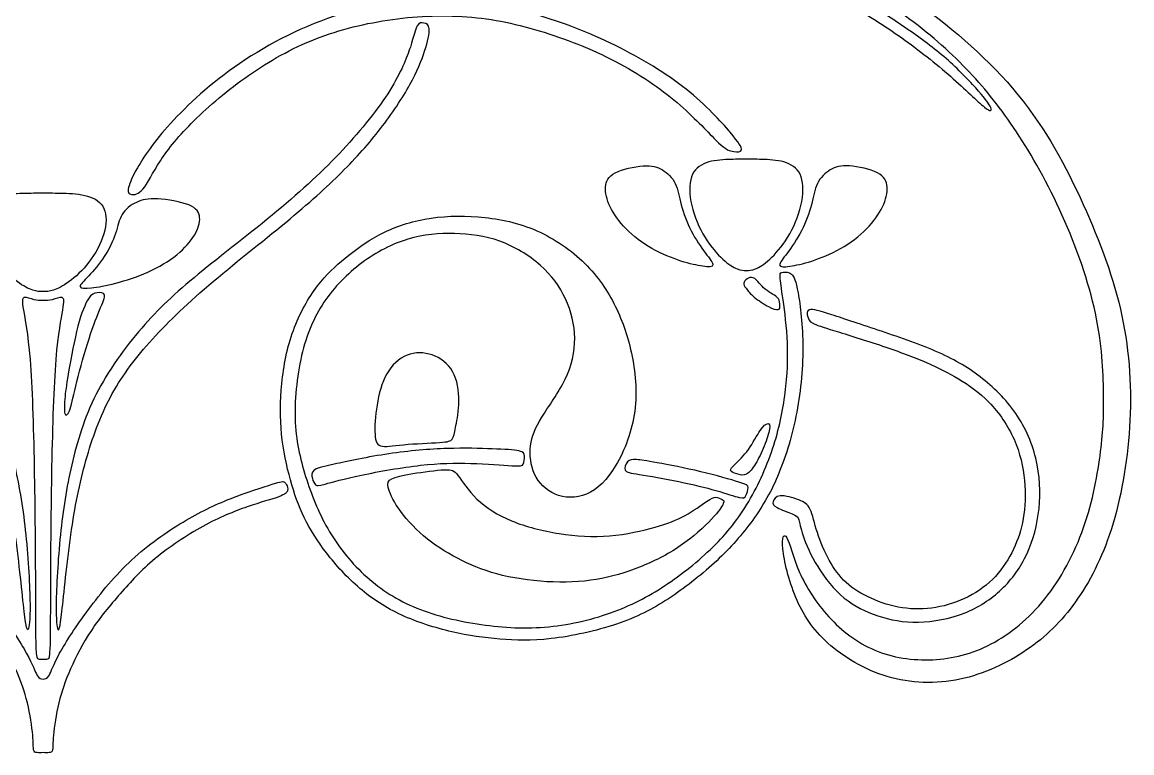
# Model space of a CAD drawing. Header units: millimetres. Extents: x -100 to 100, y -108 to 99.
# Drawn here: x 53.42 to 78.13, y 68.66 to 84.93 of the extents above; entities that cross this region are included whole.
import ezdxf

# ---------------------------------------------------------------- set-up
doc = ezdxf.new("R2010")
doc.units = ezdxf.units.MM
doc.header["$MEASUREMENT"] = 0

msp = doc.modelspace()

# ---------------------------------------------------------------- linework, layer by layer
at = {"color": 5, "linetype": 'ByBlock', "lineweight": -2}
for points, knots in [([(77.435, 75.367), (77.374, 74.883), (77.262, 74.265), (77.057, 73.677), (76.851, 73.09), (76.551, 72.534), (76.193, 72.088), (75.836, 71.641), (75.421, 71.304), (74.997, 71.082), (74.572, 70.86), (74.139, 70.752), (73.696, 70.732), (73.253, 70.711), (72.801, 70.778), (72.405, 70.945), (72.008, 71.112), (71.667, 71.378), (71.386, 71.686), (71.104, 71.993), (70.882, 72.342), (70.586, 73.012), (70.511, 73.335), (70.448, 73.448), (70.385, 73.561), (70.334, 73.464), (70.36, 73.199), (70.385, 72.935), (70.489, 72.501), (70.649, 72.119), (70.808, 71.738), (71.023, 71.408), (71.364, 71.1), (71.705, 70.793), (72.171, 70.508), (72.686, 70.356), (73.201, 70.204), (73.765, 70.185), (74.843, 70.411), (75.358, 70.656), (75.788, 70.949), (76.217, 71.241), (76.562, 71.582), (76.873, 72.017), (77.185, 72.453), (77.462, 72.983), (77.674, 73.644), (77.885, 74.305), (78.029, 75.098), (78.079, 75.912), (78.129, 76.725), (78.085, 77.559), (77.733, 79.215), (77.425, 80.037), (77.048, 80.871), (76.67, 81.705), (76.221, 82.55), (75.595, 83.315), (74.969, 84.08), (74.165, 84.765), (73.409, 85.327), (72.653, 85.888), (71.945, 86.325), (70.441, 87.174), (69.644, 87.585), (68.455, 88.293), (68.062, 88.589), (67.771, 88.887), (67.481, 89.186), (67.292, 89.486), (67.11, 90.142), (67.117, 90.497), (67.358, 91.12), (67.592, 91.387), (67.851, 91.563), (68.11, 91.739), (68.396, 91.824), (68.764, 91.848), (69.133, 91.872), (69.585, 91.835), (70.106, 91.735), (70.626, 91.635), (71.215, 91.472), (71.838, 91.301), (72.46, 91.131), (73.116, 90.953), (73.663, 90.892), (74.209, 90.831), (74.646, 90.886), (74.993, 91.059), (75.339, 91.231), (75.595, 91.52), (75.589, 91.814), (75.584, 92.109), (75.317, 92.409), (74.646, 92.828), (74.243, 92.946), (73.996, 93.05), (73.75, 93.154), (73.661, 93.243), (73.605, 93.361), (73.55, 93.48), (73.528, 93.628), (73.502, 93.71), (73.476, 93.791), (73.446, 93.806), (73.385, 93.81), (73.324, 93.813), (73.231, 93.806), (73.205, 93.715), (73.179, 93.624), (73.22, 93.45), (73.339, 93.169), (73.416, 93.061), (73.576, 92.952), (73.735, 92.843), (73.976, 92.732), (74.446, 92.55), (74.676, 92.48), (75.024, 92.287), (75.143, 92.165), (75.2, 92.024), (75.258, 91.883), (75.254, 91.724), (75.087, 91.446), (74.924, 91.327), (74.728, 91.248), (74.532, 91.168), (74.302, 91.127), (74, 91.138), (73.698, 91.149), (73.324, 91.212), (72.862, 91.322), (72.401, 91.431), (71.853, 91.587), (70.849, 91.865), (70.393, 91.987), (69.963, 92.059), (69.533, 92.131), (69.129, 92.154), (68.772, 92.124), (68.414, 92.094), (68.103, 92.013), (67.831, 91.866), (67.558, 91.72), (67.325, 91.509), (67.162, 91.275), (66.999, 91.042), (66.906, 90.786), (66.862, 90.529), (66.817, 90.271), (66.821, 90.012), (66.893, 89.747), (66.966, 89.482), (67.106, 89.212), (67.573, 88.637), (67.899, 88.333), (68.273, 88.037), (68.648, 87.741), (69.07, 87.452), (69.624, 87.118), (70.178, 86.785), (70.863, 86.407), (72.116, 85.695), (72.683, 85.362), (73.187, 84.993), (73.691, 84.625), (74.131, 84.221), (74.513, 83.817), (74.895, 83.413), (75.217, 83.009), (75.903, 81.968), (76.266, 81.331), (76.582, 80.625), (76.899, 79.919), (77.17, 79.144), (77.318, 78.453), (77.466, 77.762), (77.492, 77.155), (77.5, 76.677), (77.507, 76.199), (77.496, 75.851), (77.435, 75.367)], [0, 0, 0, 0, 0.014925, 0.014925, 0.014925, 0.029851, 0.029851, 0.029851, 0.044776, 0.044776, 0.044776, 0.059701, 0.059701, 0.059701, 0.074627, 0.074627, 0.074627, 0.089552, 0.089552, 0.089552, 0.104478, 0.104478, 0.119403, 0.119403, 0.119403, 0.134328, 0.134328, 0.134328, 0.149254, 0.149254, 0.149254, 0.164179, 0.164179, 0.164179, 0.179104, 0.179104, 0.179104, 0.19403, 0.19403, 0.208955, 0.208955, 0.208955, 0.223881, 0.223881, 0.223881, 0.238806, 0.238806, 0.238806, 0.253731, 0.253731, 0.253731, 0.268657, 0.268657, 0.283582, 0.283582, 0.283582, 0.298507, 0.298507, 0.298507, 0.313433, 0.313433, 0.313433, 0.328358, 0.328358, 0.343284, 0.343284, 0.358209, 0.358209, 0.358209, 0.373134, 0.373134, 0.38806, 0.38806, 0.402985, 0.402985, 0.402985, 0.41791, 0.41791, 0.41791, 0.432836, 0.432836, 0.432836, 0.447761, 0.447761, 0.447761, 0.462687, 0.462687, 0.462687, 0.477612, 0.477612, 0.477612, 0.492537, 0.492537, 0.492537, 0.507463, 0.507463, 0.522388, 0.522388, 0.522388, 0.537313, 0.537313, 0.537313, 0.552239, 0.552239, 0.552239, 0.567164, 0.567164, 0.567164, 0.58209, 0.58209, 0.58209, 0.597015, 0.597015, 0.61194, 0.61194, 0.61194, 0.626866, 0.626866, 0.641791, 0.641791, 0.656716, 0.656716, 0.656716, 0.671642, 0.671642, 0.686567, 0.686567, 0.686567, 0.701493, 0.701493, 0.701493, 0.716418, 0.716418, 0.716418, 0.731343, 0.731343, 0.746269, 0.746269, 0.746269, 0.761194, 0.761194, 0.761194, 0.776119, 0.776119, 0.776119, 0.791045, 0.791045, 0.791045, 0.80597, 0.80597, 0.80597, 0.820896, 0.820896, 0.820896, 0.835821, 0.835821, 0.850746, 0.850746, 0.850746, 0.865672, 0.865672, 0.865672, 0.880597, 0.880597, 0.895522, 0.895522, 0.895522, 0.910448, 0.910448, 0.910448, 0.925373, 0.925373, 0.940299, 0.940299, 0.940299, 0.955224, 0.955224, 0.955224, 0.970149, 0.970149, 0.970149, 1, 1, 1, 1]), ([(68.267, 86.714), (68.774, 86.622), (69.3, 86.509), (70.273, 86.233), (70.719, 86.069), (71.117, 85.902), (71.516, 85.734), (71.866, 85.562), (72.207, 85.366), (72.548, 85.171), (72.879, 84.952), (73.188, 84.737), (73.496, 84.523), (73.781, 84.311), (74.046, 84.075), (74.311, 83.839), (74.556, 83.578), (74.718, 83.393), (74.88, 83.209), (74.96, 83.102), (74.988, 83.029), (75.017, 82.957), (74.995, 82.92), (74.846, 83.04), (74.697, 83.161), (74.421, 83.439), (74.094, 83.725), (73.767, 84.011), (73.389, 84.306), (73.006, 84.579), (72.624, 84.852), (72.236, 85.104), (71.801, 85.325), (71.366, 85.545), (70.882, 85.734), (70.384, 85.902), (69.885, 86.069), (69.372, 86.216), (68.818, 86.339), (68.264, 86.462), (67.67, 86.562), (67.094, 86.617), (66.519, 86.672), (65.963, 86.681), (65.41, 86.671), (64.857, 86.661), (64.307, 86.631), (63.485, 86.581), (63.212, 86.56), (63.068, 86.574), (62.923, 86.588), (62.907, 86.636), (62.895, 86.736), (62.901, 86.788), (63.056, 86.826), (63.21, 86.864), (63.514, 86.888), (63.936, 86.912), (64.357, 86.935), (64.896, 86.957), (65.391, 86.963), (65.886, 86.97), (66.336, 86.961), (66.804, 86.92), (67.273, 86.879), (67.76, 86.807), (68.267, 86.714)], [0, 0, 0, 0, 0.041667, 0.041667, 0.083333, 0.083333, 0.083333, 0.125, 0.125, 0.125, 0.166667, 0.166667, 0.166667, 0.208333, 0.208333, 0.208333, 0.25, 0.25, 0.25, 0.291667, 0.291667, 0.291667, 0.333333, 0.333333, 0.333333, 0.375, 0.375, 0.375, 0.416667, 0.416667, 0.416667, 0.458333, 0.458333, 0.458333, 0.5, 0.5, 0.5, 0.541667, 0.541667, 0.541667, 0.583333, 0.583333, 0.583333, 0.625, 0.625, 0.625, 0.666667, 0.666667, 0.708333, 0.708333, 0.708333, 0.75, 0.75, 0.791667, 0.791667, 0.791667, 0.833333, 0.833333, 0.833333, 0.875, 0.875, 0.875, 0.916667, 0.916667, 0.916667, 1, 1, 1, 1]), ([(56.728, 82.677), (57.101, 83.087), (57.619, 83.569), (58.273, 84.013), (58.927, 84.458), (59.717, 84.865), (60.522, 85.11), (61.328, 85.354), (62.151, 85.436), (63.6, 85.399), (64.226, 85.28), (64.839, 85.104), (65.452, 84.928), (66.053, 84.695), (67.209, 84.124), (67.764, 83.787), (68.209, 83.435), (68.653, 83.083), (68.987, 82.716), (69.383, 82.246), (69.446, 82.142), (69.437, 82.09), (69.428, 82.038), (69.346, 82.038), (69.265, 82.049), (69.183, 82.061), (69.102, 82.083), (68.757, 82.405), (68.494, 82.705), (68.14, 83.02), (67.787, 83.335), (67.342, 83.665), (66.827, 83.952), (66.312, 84.239), (65.726, 84.484), (65.152, 84.671), (64.578, 84.858), (64.015, 84.988), (63.435, 85.041), (62.855, 85.095), (62.258, 85.073), (61.669, 84.991), (61.08, 84.91), (60.498, 84.769), (59.42, 84.347), (58.924, 84.065), (58.464, 83.745), (58.005, 83.424), (57.582, 83.065), (57.251, 82.737), (56.919, 82.409), (56.678, 82.112), (56.502, 81.844), (56.326, 81.575), (56.215, 81.334), (56.113, 81.212), (56.011, 81.09), (55.919, 81.086), (55.859, 81.095), (55.8, 81.105), (55.774, 81.127), (55.787, 81.212), (55.8, 81.297), (55.852, 81.445), (55.991, 81.688), (56.13, 81.931), (56.356, 82.268), (56.728, 82.677)], [0, 0, 0, 0, 0.04, 0.04, 0.04, 0.08, 0.08, 0.08, 0.12, 0.12, 0.16, 0.16, 0.16, 0.2, 0.2, 0.24, 0.24, 0.24, 0.28, 0.28, 0.32, 0.32, 0.32, 0.36, 0.36, 0.36, 0.4, 0.4, 0.44, 0.44, 0.44, 0.48, 0.48, 0.48, 0.52, 0.52, 0.52, 0.56, 0.56, 0.56, 0.6, 0.6, 0.6, 0.64, 0.64, 0.68, 0.68, 0.68, 0.72, 0.72, 0.72, 0.76, 0.76, 0.76, 0.8, 0.8, 0.8, 0.84, 0.84, 0.84, 0.88, 0.88, 0.88, 0.92, 0.92, 0.92, 1, 1, 1, 1]), ([(53.25, 75.073), (53.131, 75.587), (52.974, 76.119), (52.707, 76.643), (52.441, 77.168), (52.066, 77.686), (51.693, 78.117), (51.32, 78.548), (50.95, 78.893), (50.433, 79.317), (49.916, 79.741), (49.253, 80.245), (48.684, 80.718), (48.115, 81.19), (47.641, 81.631), (47.217, 82.087), (46.792, 82.542), (46.418, 83.013), (46.168, 83.411), (45.918, 83.81), (45.792, 84.136), (45.712, 84.376), (45.633, 84.617), (45.599, 84.773), (45.557, 84.849), (45.514, 84.925), (45.462, 84.921), (45.409, 84.91), (45.355, 84.899), (45.299, 84.88), (45.292, 84.78), (45.284, 84.68), (45.325, 84.499), (45.394, 84.288), (45.462, 84.076), (45.559, 83.835), (45.724, 83.539), (45.888, 83.243), (46.122, 82.891), (46.377, 82.559), (46.633, 82.227), (46.911, 81.916), (47.245, 81.585), (47.578, 81.253), (47.967, 80.901), (48.488, 80.471), (49.008, 80.041), (49.66, 79.534), (50.739, 78.611), (51.165, 78.196), (51.52, 77.796), (51.876, 77.396), (52.161, 77.011), (52.391, 76.579), (52.621, 76.147), (52.795, 75.669), (53.077, 74.661), (53.184, 74.132), (53.271, 73.513), (53.358, 72.894), (53.425, 72.186), (53.469, 71.805), (53.514, 71.423), (53.536, 71.367), (53.558, 71.412), (53.58, 71.456), (53.603, 71.601), (53.593, 72.352), (53.56, 72.959), (53.504, 73.511), (53.448, 74.063), (53.368, 74.559), (53.25, 75.073)], [0, 0, 0, 0, 0.038462, 0.038462, 0.038462, 0.076923, 0.076923, 0.076923, 0.115385, 0.115385, 0.115385, 0.153846, 0.153846, 0.153846, 0.192308, 0.192308, 0.192308, 0.230769, 0.230769, 0.230769, 0.269231, 0.269231, 0.269231, 0.307692, 0.307692, 0.307692, 0.346154, 0.346154, 0.346154, 0.384615, 0.384615, 0.384615, 0.423077, 0.423077, 0.423077, 0.461538, 0.461538, 0.461538, 0.5, 0.5, 0.5, 0.538462, 0.538462, 0.538462, 0.576923, 0.576923, 0.576923, 0.615385, 0.615385, 0.653846, 0.653846, 0.653846, 0.692308, 0.692308, 0.692308, 0.730769, 0.730769, 0.769231, 0.769231, 0.769231, 0.807692, 0.807692, 0.807692, 0.846154, 0.846154, 0.846154, 0.884615, 0.884615, 0.923077, 0.923077, 0.923077, 1, 1, 1, 1]), ([(54.528, 75.073), (54.647, 75.587), (54.805, 76.119), (55.337, 77.168), (55.712, 77.686), (56.085, 78.117), (56.458, 78.548), (56.829, 78.893), (57.345, 79.317), (57.862, 79.741), (58.525, 80.245), (59.094, 80.718), (59.663, 81.19), (60.137, 81.631), (60.562, 82.087), (60.986, 82.542), (61.36, 83.013), (61.61, 83.411), (61.86, 83.81), (61.986, 84.136), (62.066, 84.376), (62.145, 84.617), (62.179, 84.773), (62.221, 84.849), (62.264, 84.925), (62.316, 84.921), (62.37, 84.91), (62.423, 84.899), (62.479, 84.88), (62.486, 84.78), (62.494, 84.68), (62.453, 84.499), (62.384, 84.288), (62.316, 84.076), (62.22, 83.835), (62.055, 83.539), (61.89, 83.243), (61.656, 82.891), (61.401, 82.559), (61.145, 82.227), (60.867, 81.916), (60.534, 81.585), (60.2, 81.253), (59.811, 80.901), (59.291, 80.471), (58.77, 80.041), (58.118, 79.534), (57.04, 78.611), (56.614, 78.196), (55.902, 77.396), (55.617, 77.011), (55.387, 76.579), (55.157, 76.147), (54.983, 75.669), (54.702, 74.661), (54.594, 74.132), (54.507, 73.513), (54.42, 72.894), (54.353, 72.186), (54.309, 71.805), (54.264, 71.423), (54.242, 71.367), (54.22, 71.412), (54.198, 71.456), (54.176, 71.601), (54.186, 72.352), (54.218, 72.959), (54.274, 73.511), (54.33, 74.063), (54.41, 74.559), (54.528, 75.073)], [0, 0, 0, 0, 0.038462, 0.038462, 0.076923, 0.076923, 0.076923, 0.115385, 0.115385, 0.115385, 0.153846, 0.153846, 0.153846, 0.192308, 0.192308, 0.192308, 0.230769, 0.230769, 0.230769, 0.269231, 0.269231, 0.269231, 0.307692, 0.307692, 0.307692, 0.346154, 0.346154, 0.346154, 0.384615, 0.384615, 0.384615, 0.423077, 0.423077, 0.423077, 0.461538, 0.461538, 0.461538, 0.5, 0.5, 0.5, 0.538462, 0.538462, 0.538462, 0.576923, 0.576923, 0.576923, 0.615385, 0.615385, 0.653846, 0.653846, 0.692308, 0.692308, 0.692308, 0.730769, 0.730769, 0.769231, 0.769231, 0.769231, 0.807692, 0.807692, 0.807692, 0.846154, 0.846154, 0.846154, 0.884615, 0.884615, 0.923077, 0.923077, 0.923077, 1, 1, 1, 1]), ([(69.547, 81.878), (69.422, 81.878), (69.296, 81.878), (69.142, 81.872), (68.988, 81.865), (68.804, 81.853), (68.654, 81.798), (68.503, 81.744), (68.384, 81.648), (68.269, 81.322), (68.273, 81.092), (68.33, 80.848), (68.388, 80.605), (68.499, 80.348), (68.628, 80.137), (68.756, 79.927), (68.901, 79.764), (69.026, 79.649), (69.151, 79.534), (69.256, 79.467), (69.34, 79.434), (69.423, 79.4), (69.485, 79.399), (69.547, 79.399)], [0, 0, 0, 0, 0.111111, 0.111111, 0.111111, 0.222222, 0.222222, 0.222222, 0.333333, 0.333333, 0.444444, 0.444444, 0.444444, 0.555556, 0.555556, 0.555556, 0.666667, 0.666667, 0.666667, 0.777778, 0.777778, 0.777778, 1, 1, 1, 1]), ([(69.547, 79.399), (69.608, 79.399), (69.67, 79.4), (69.754, 79.434), (69.837, 79.467), (69.942, 79.534), (70.067, 79.649), (70.192, 79.764), (70.337, 79.927), (70.466, 80.137), (70.594, 80.348), (70.706, 80.605), (70.763, 80.848), (70.821, 81.092), (70.824, 81.322), (70.709, 81.648), (70.591, 81.744), (70.44, 81.798), (70.289, 81.853), (70.106, 81.865), (69.951, 81.872), (69.797, 81.878), (69.672, 81.878), (69.547, 81.878)], [1, 1, 1, 1, 1.222222, 1.222222, 1.222222, 1.333333, 1.333333, 1.333333, 1.444444, 1.444444, 1.444444, 1.555556, 1.555556, 1.555556, 1.666667, 1.666667, 1.777778, 1.777778, 1.777778, 1.888889, 1.888889, 1.888889, 2, 2, 2, 2]), ([(68.633, 79.792), (68.534, 79.924), (68.418, 80.095), (68.32, 80.283), (68.223, 80.472), (68.144, 80.677), (68.095, 80.86), (68.046, 81.042), (68.026, 81.203), (67.963, 81.336), (67.899, 81.469), (67.793, 81.573), (67.678, 81.641), (67.564, 81.709), (67.443, 81.741), (67.054, 81.716), (66.787, 81.659), (66.628, 81.577), (66.469, 81.494), (66.418, 81.385), (66.41, 81.257), (66.402, 81.128), (66.439, 80.98), (66.516, 80.82), (66.592, 80.66), (66.709, 80.488), (66.868, 80.326), (67.028, 80.164), (67.229, 80.012), (67.446, 79.889), (67.663, 79.767), (67.894, 79.675), (68.091, 79.611), (68.288, 79.548), (68.449, 79.512), (68.577, 79.494), (68.704, 79.477), (68.798, 79.477), (68.804, 79.523), (68.811, 79.569), (68.731, 79.661), (68.633, 79.792)], [0, 0, 0, 0, 0.066667, 0.066667, 0.066667, 0.133333, 0.133333, 0.133333, 0.2, 0.2, 0.2, 0.266667, 0.266667, 0.266667, 0.333333, 0.333333, 0.4, 0.4, 0.4, 0.466667, 0.466667, 0.466667, 0.533333, 0.533333, 0.533333, 0.6, 0.6, 0.6, 0.666667, 0.666667, 0.666667, 0.733333, 0.733333, 0.733333, 0.8, 0.8, 0.8, 0.866667, 0.866667, 0.866667, 1, 1, 1, 1]), ([(70.461, 79.792), (70.559, 79.924), (70.676, 80.095), (70.773, 80.283), (70.871, 80.472), (70.949, 80.677), (70.998, 80.86), (71.047, 81.042), (71.067, 81.203), (71.131, 81.336), (71.194, 81.469), (71.301, 81.573), (71.415, 81.641), (71.529, 81.709), (71.651, 81.741), (72.039, 81.716), (72.306, 81.659), (72.465, 81.577), (72.624, 81.494), (72.676, 81.385), (72.683, 81.257), (72.691, 81.128), (72.654, 80.98), (72.578, 80.82), (72.501, 80.66), (72.384, 80.488), (72.225, 80.326), (72.066, 80.164), (71.864, 80.012), (71.647, 79.889), (71.431, 79.767), (71.199, 79.675), (71.002, 79.611), (70.806, 79.548), (70.644, 79.512), (70.517, 79.494), (70.389, 79.477), (70.296, 79.477), (70.289, 79.523), (70.282, 79.569), (70.362, 79.661), (70.461, 79.792)], [0, 0, 0, 0, 0.066667, 0.066667, 0.066667, 0.133333, 0.133333, 0.133333, 0.2, 0.2, 0.2, 0.266667, 0.266667, 0.266667, 0.333333, 0.333333, 0.4, 0.4, 0.4, 0.466667, 0.466667, 0.466667, 0.533333, 0.533333, 0.533333, 0.6, 0.6, 0.6, 0.666667, 0.666667, 0.666667, 0.733333, 0.733333, 0.733333, 0.8, 0.8, 0.8, 0.866667, 0.866667, 0.866667, 1, 1, 1, 1]), ([(53.889, 78.93), (53.82, 78.931), (53.752, 78.931), (53.659, 78.961), (53.566, 78.991), (53.45, 79.05), (53.311, 79.152), (53.172, 79.254), (53.01, 79.398), (52.725, 79.771), (52.601, 79.999), (52.537, 80.215), (52.473, 80.43), (52.469, 80.634), (52.533, 80.779), (52.597, 80.923), (52.729, 81.008), (53.064, 81.105), (53.268, 81.116), (53.439, 81.121), (53.611, 81.127), (53.75, 81.127), (53.889, 81.127)], [1, 1, 1, 1, 1.222188, 1.222188, 1.222188, 1.333306, 1.333306, 1.333306, 1.444423, 1.444423, 1.555541, 1.555541, 1.555541, 1.666659, 1.666659, 1.666659, 1.777776, 1.777776, 1.888894, 1.888894, 1.888894, 2, 2, 2, 2]), ([(53.889, 81.127), (54.028, 81.127), (54.167, 81.127), (54.339, 81.121), (54.51, 81.116), (54.714, 81.105), (55.049, 81.008), (55.181, 80.923), (55.309, 80.634), (55.305, 80.43), (55.241, 80.215), (55.177, 79.999), (55.053, 79.771), (54.91, 79.585), (54.768, 79.398), (54.607, 79.254), (54.468, 79.152), (54.329, 79.05), (54.212, 78.991), (54.119, 78.961), (54.027, 78.931), (53.958, 78.931), (53.889, 78.93)], [0, 0, 0, 0, 0.111106, 0.111106, 0.111106, 0.222224, 0.222224, 0.333341, 0.333341, 0.444459, 0.444459, 0.444459, 0.555577, 0.555577, 0.555577, 0.666694, 0.666694, 0.666694, 0.777812, 0.777812, 0.777812, 1, 1, 1, 1]), ([(54.905, 79.279), (55.014, 79.395), (55.144, 79.547), (55.252, 79.714), (55.361, 79.881), (55.448, 80.062), (55.502, 80.225), (55.557, 80.387), (55.579, 80.529), (55.65, 80.647), (55.72, 80.765), (55.839, 80.857), (55.966, 80.917), (56.092, 80.978), (56.228, 81.005), (56.444, 80.994), (56.659, 80.983), (56.956, 80.933), (57.133, 80.86), (57.31, 80.787), (57.367, 80.69), (57.375, 80.577), (57.384, 80.463), (57.343, 80.331), (57.258, 80.189), (57.173, 80.048), (57.043, 79.896), (56.866, 79.752), (56.689, 79.609), (56.465, 79.473), (56.224, 79.365), (55.983, 79.257), (55.726, 79.175), (55.507, 79.119), (55.288, 79.062), (55.109, 79.03), (54.967, 79.015), (54.825, 78.999), (54.722, 78.999), (54.714, 79.04), (54.707, 79.081), (54.796, 79.162), (54.905, 79.279)], [0, 0, 0, 0, 0.066667, 0.066667, 0.066667, 0.133333, 0.133333, 0.133333, 0.2, 0.2, 0.2, 0.266667, 0.266667, 0.266667, 0.333333, 0.333333, 0.333333, 0.4, 0.4, 0.4, 0.466667, 0.466667, 0.466667, 0.533333, 0.533333, 0.533333, 0.6, 0.6, 0.6, 0.666667, 0.666667, 0.666667, 0.733333, 0.733333, 0.733333, 0.8, 0.8, 0.8, 0.866667, 0.866667, 0.866667, 1, 1, 1, 1]), ([(70.429, 76.825), (70.39, 76.439), (70.315, 76.024), (70.052, 75.163), (69.863, 74.716), (69.643, 74.329), (69.422, 73.942), (69.171, 73.614), (68.859, 73.299), (68.548, 72.984), (68.177, 72.682), (67.802, 72.428), (67.427, 72.174), (67.047, 71.969), (66.604, 71.804), (66.16, 71.639), (65.652, 71.515), (65.148, 71.466), (64.645, 71.416), (64.144, 71.442), (63.644, 71.515), (63.144, 71.587), (62.644, 71.705), (62.212, 71.881), (61.78, 72.056), (61.417, 72.287), (60.771, 72.865), (60.487, 73.212), (60.267, 73.581), (60.046, 73.951), (59.889, 74.344), (59.759, 74.74), (59.63, 75.137), (59.528, 75.537), (59.504, 76.012), (59.481, 76.487), (59.537, 77.037), (59.645, 77.503), (59.754, 77.969), (59.915, 78.351), (60.143, 78.691), (60.371, 79.031), (60.665, 79.329), (60.988, 79.57), (61.312, 79.811), (61.664, 79.994), (62.013, 80.099), (62.362, 80.204), (62.709, 80.229), (63.049, 80.222), (63.39, 80.215), (63.726, 80.174), (64.055, 80.055), (64.383, 79.937), (64.706, 79.74), (64.959, 79.516), (65.211, 79.292), (65.395, 79.04), (65.523, 78.766), (65.651, 78.492), (65.723, 78.195), (65.725, 77.892), (65.727, 77.589), (65.658, 77.28), (65.512, 76.976), (65.365, 76.672), (65.141, 76.374), (64.992, 76.132), (64.843, 75.891), (64.769, 75.705), (64.744, 75.498), (64.719, 75.29), (64.743, 75.061), (64.833, 74.865), (64.924, 74.67), (65.082, 74.508), (65.288, 74.421), (65.495, 74.333), (65.751, 74.318), (65.99, 74.419), (66.229, 74.52), (66.451, 74.736), (66.644, 75.063), (66.838, 75.39), (67.003, 75.828), (67.062, 76.269), (67.122, 76.711), (67.075, 77.158), (66.988, 77.562), (66.901, 77.966), (66.773, 78.327), (66.597, 78.667), (66.421, 79.007), (66.197, 79.325), (65.893, 79.612), (65.589, 79.898), (65.206, 80.152), (64.805, 80.317), (64.404, 80.483), (63.985, 80.561), (63.575, 80.593), (63.164, 80.626), (62.762, 80.613), (62.389, 80.544), (62.016, 80.476), (61.671, 80.352), (61.08, 80.041), (60.834, 79.853), (60.613, 79.673), (60.393, 79.492), (60.198, 79.318), (59.802, 78.796), (59.6, 78.447), (59.461, 78.067), (59.322, 77.688), (59.246, 77.276), (59.206, 76.884), (59.166, 76.491), (59.163, 76.117), (59.199, 75.755), (59.235, 75.394), (59.311, 75.046), (59.396, 74.737), (59.481, 74.429), (59.576, 74.16), (59.704, 73.896), (59.833, 73.632), (59.996, 73.373), (60.204, 73.104), (60.411, 72.836), (60.663, 72.558), (60.941, 72.321), (61.219, 72.083), (61.523, 71.887), (61.873, 71.726), (62.223, 71.565), (62.62, 71.439), (62.992, 71.353), (63.364, 71.266), (63.713, 71.22), (64.06, 71.19), (64.407, 71.161), (64.754, 71.148), (65.203, 71.201), (65.652, 71.253), (66.204, 71.372), (66.656, 71.524), (67.108, 71.676), (67.461, 71.861), (67.813, 72.091), (68.165, 72.321), (68.517, 72.595), (68.829, 72.882), (69.141, 73.169), (69.413, 73.469), (69.88, 74.097), (70.075, 74.425), (70.242, 74.815), (70.41, 75.205), (70.551, 75.657), (70.65, 76.152), (70.749, 76.646), (70.806, 77.184), (70.806, 77.678), (70.806, 78.173), (70.749, 78.625), (70.7, 78.899), (70.651, 79.173), (70.61, 79.27), (70.552, 79.318), (70.493, 79.366), (70.417, 79.366), (70.368, 79.362), (70.319, 79.359), (70.297, 79.351), (70.297, 79.28), (70.297, 79.209), (70.319, 79.073), (70.353, 78.837), (70.388, 78.601), (70.434, 78.264), (70.454, 77.916), (70.475, 77.569), (70.469, 77.212), (70.429, 76.825)], [0, 0, 0, 0, 0.015625, 0.015625, 0.03125, 0.03125, 0.03125, 0.046875, 0.046875, 0.046875, 0.0625, 0.0625, 0.0625, 0.078125, 0.078125, 0.078125, 0.09375, 0.09375, 0.09375, 0.109375, 0.109375, 0.109375, 0.125, 0.125, 0.125, 0.140625, 0.140625, 0.15625, 0.15625, 0.15625, 0.171875, 0.171875, 0.171875, 0.1875, 0.1875, 0.1875, 0.203125, 0.203125, 0.203125, 0.21875, 0.21875, 0.21875, 0.234375, 0.234375, 0.234375, 0.25, 0.25, 0.25, 0.265625, 0.265625, 0.265625, 0.28125, 0.28125, 0.28125, 0.296875, 0.296875, 0.296875, 0.3125, 0.3125, 0.3125, 0.328125, 0.328125, 0.328125, 0.34375, 0.34375, 0.34375, 0.359375, 0.359375, 0.359375, 0.375, 0.375, 0.375, 0.390625, 0.390625, 0.390625, 0.40625, 0.40625, 0.40625, 0.421875, 0.421875, 0.421875, 0.4375, 0.4375, 0.4375, 0.453125, 0.453125, 0.453125, 0.46875, 0.46875, 0.46875, 0.484375, 0.484375, 0.484375, 0.5, 0.5, 0.5, 0.515625, 0.515625, 0.515625, 0.53125, 0.53125, 0.53125, 0.546875, 0.546875, 0.546875, 0.5625, 0.5625, 0.578125, 0.578125, 0.578125, 0.59375, 0.59375, 0.609375, 0.609375, 0.609375, 0.625, 0.625, 0.625, 0.640625, 0.640625, 0.640625, 0.65625, 0.65625, 0.65625, 0.671875, 0.671875, 0.671875, 0.6875, 0.6875, 0.6875, 0.703125, 0.703125, 0.703125, 0.71875, 0.71875, 0.71875, 0.734375, 0.734375, 0.734375, 0.75, 0.75, 0.75, 0.765625, 0.765625, 0.765625, 0.78125, 0.78125, 0.78125, 0.796875, 0.796875, 0.796875, 0.8125, 0.8125, 0.8125, 0.828125, 0.828125, 0.84375, 0.84375, 0.84375, 0.859375, 0.859375, 0.859375, 0.875, 0.875, 0.875, 0.890625, 0.890625, 0.890625, 0.90625, 0.90625, 0.90625, 0.921875, 0.921875, 0.921875, 0.9375, 0.9375, 0.9375, 0.953125, 0.953125, 0.953125, 0.96875, 0.96875, 0.96875, 1, 1, 1, 1]), ([(69.833, 79.121), (69.876, 79.071), (69.918, 79.025), (69.969, 78.983), (70.02, 78.941), (70.08, 78.904), (70.133, 78.872), (70.187, 78.841), (70.234, 78.814), (70.287, 78.727), (70.293, 78.668), (70.294, 78.62), (70.296, 78.573), (70.293, 78.537), (70.215, 78.522), (70.14, 78.543), (70.04, 78.595), (69.94, 78.648), (69.815, 78.731), (69.724, 78.808), (69.633, 78.884), (69.577, 78.954), (69.54, 79.004), (69.504, 79.053), (69.487, 79.084), (69.492, 79.117), (69.497, 79.15), (69.524, 79.185), (69.563, 79.212), (69.602, 79.239), (69.653, 79.257), (69.7, 79.24), (69.747, 79.223), (69.791, 79.17), (69.833, 79.121)], [0, 0, 0, 0, 0.076923, 0.076923, 0.076923, 0.153846, 0.153846, 0.153846, 0.230769, 0.230769, 0.307692, 0.307692, 0.307692, 0.384615, 0.384615, 0.461538, 0.461538, 0.461538, 0.538462, 0.538462, 0.538462, 0.615385, 0.615385, 0.615385, 0.692308, 0.692308, 0.692308, 0.769231, 0.769231, 0.769231, 0.846154, 0.846154, 0.846154, 1, 1, 1, 1]), ([(53.889, 70.734), (53.853, 70.732), (53.817, 70.73), (53.789, 70.741), (53.762, 70.752), (53.744, 70.776), (53.735, 71.004), (53.727, 71.232), (53.729, 71.664), (53.726, 72.38), (53.723, 73.096), (53.716, 74.096), (53.698, 75.028), (53.681, 75.96), (53.653, 76.823), (53.606, 77.414), (53.558, 78.005), (53.492, 78.324), (53.458, 78.519), (53.425, 78.715), (53.425, 78.787), (53.469, 78.803), (53.514, 78.819), (53.603, 78.778), (53.68, 78.757), (53.757, 78.737), (53.823, 78.737), (53.889, 78.737)], [1, 1, 1, 1, 1.19994, 1.19994, 1.19994, 1.29995, 1.29995, 1.29995, 1.39996, 1.39996, 1.39996, 1.499971, 1.499971, 1.499971, 1.599981, 1.599981, 1.599981, 1.699991, 1.699991, 1.699991, 1.800002, 1.800002, 1.800002, 1.900012, 1.900012, 1.900012, 2, 2, 2, 2]), ([(53.889, 78.737), (53.955, 78.737), (54.021, 78.737), (54.098, 78.757), (54.175, 78.778), (54.264, 78.819), (54.309, 78.803), (54.353, 78.787), (54.353, 78.715), (54.32, 78.519), (54.287, 78.324), (54.22, 78.005), (54.125, 76.823), (54.098, 75.96), (54.08, 75.028), (54.063, 74.096), (54.055, 73.096), (54.05, 71.664), (54.051, 71.232), (54.043, 71.004), (54.035, 70.776), (54.016, 70.752), (53.989, 70.741), (53.961, 70.73), (53.925, 70.732), (53.889, 70.734)], [0, 0, 0, 0, 0.099988, 0.099988, 0.099988, 0.199998, 0.199998, 0.199998, 0.300009, 0.300009, 0.300009, 0.400019, 0.400019, 0.500029, 0.500029, 0.500029, 0.60004, 0.60004, 0.70005, 0.70005, 0.70005, 0.80006, 0.80006, 0.80006, 1, 1, 1, 1]), ([(54.466, 77.186), (54.514, 77.464), (54.587, 77.859), (54.665, 78.158), (54.744, 78.457), (54.829, 78.661), (54.899, 78.77), (54.968, 78.88), (55.022, 78.895), (55.091, 78.903), (55.159, 78.911), (55.243, 78.913), (55.257, 78.859), (55.272, 78.806), (55.218, 78.696), (55.143, 78.514), (55.068, 78.331), (54.972, 78.076), (54.876, 77.766), (54.779, 77.457), (54.683, 77.094), (54.617, 76.824), (54.552, 76.555), (54.516, 76.379), (54.437, 76.177), (54.392, 76.151), (54.355, 76.279), (54.363, 76.432), (54.378, 76.59), (54.394, 76.747), (54.418, 76.909), (54.466, 77.186)], [0, 0, 0, 0, 0.083333, 0.083333, 0.083333, 0.166667, 0.166667, 0.166667, 0.25, 0.25, 0.25, 0.333333, 0.333333, 0.333333, 0.416667, 0.416667, 0.416667, 0.5, 0.5, 0.5, 0.583333, 0.583333, 0.583333, 0.666667, 0.666667, 0.75, 0.75, 0.833333, 0.833333, 0.833333, 1, 1, 1, 1]), ([(73.556, 77.348), (73.284, 77.465), (72.954, 77.591), (72.207, 77.845), (71.79, 77.972), (71.238, 78.143), (71.103, 78.185), (71.026, 78.227), (70.949, 78.269), (70.931, 78.31), (70.915, 78.369), (70.899, 78.428), (70.886, 78.506), (70.955, 78.525), (71.023, 78.543), (71.174, 78.502), (71.45, 78.414), (71.726, 78.326), (72.128, 78.191), (72.557, 78.046), (72.987, 77.9), (73.445, 77.745), (73.827, 77.574), (74.21, 77.404), (74.518, 77.218), (74.808, 76.988), (75.099, 76.757), (75.373, 76.481), (75.586, 76.155), (75.798, 75.829), (75.948, 75.453), (76.023, 75.075), (76.098, 74.697), (76.098, 74.317), (76.047, 73.963), (75.996, 73.608), (75.894, 73.278), (75.742, 72.984), (75.59, 72.691), (75.388, 72.433), (75.141, 72.219), (74.894, 72.005), (74.601, 71.835), (74.273, 71.724), (73.945, 71.612), (73.582, 71.561), (73.255, 71.569), (72.928, 71.577), (72.637, 71.646), (72.371, 71.746), (72.105, 71.846), (71.865, 71.977), (71.644, 72.177), (71.424, 72.378), (71.224, 72.646), (71.078, 72.9), (70.933, 73.154), (70.842, 73.393), (70.79, 73.558), (70.738, 73.723), (70.725, 73.813), (70.707, 73.868), (70.688, 73.923), (70.664, 73.941), (70.571, 73.979), (70.479, 74.017), (70.318, 74.075), (70.231, 74.12), (70.144, 74.165), (70.131, 74.199), (70.143, 74.251), (70.155, 74.302), (70.192, 74.373), (70.3, 74.382), (70.408, 74.391), (70.588, 74.339), (70.714, 74.291), (70.84, 74.243), (70.912, 74.199), (70.968, 74.08), (71.023, 73.962), (71.062, 73.769), (71.128, 73.563), (71.194, 73.358), (71.287, 73.139), (71.392, 72.947), (71.498, 72.756), (71.616, 72.591), (71.769, 72.451), (71.922, 72.311), (72.109, 72.196), (72.323, 72.1), (72.537, 72.003), (72.778, 71.926), (73.022, 71.888), (73.267, 71.851), (73.515, 71.855), (73.764, 71.897), (74.012, 71.938), (74.26, 72.018), (74.489, 72.135), (74.718, 72.252), (74.927, 72.405), (75.096, 72.588), (75.264, 72.77), (75.392, 72.982), (75.494, 73.194), (75.596, 73.406), (75.672, 73.619), (75.714, 73.873), (75.757, 74.126), (75.766, 74.421), (75.738, 74.724), (75.709, 75.027), (75.642, 75.338), (75.508, 75.64), (75.373, 75.942), (75.171, 76.235), (74.732, 76.69), (74.495, 76.853), (74.269, 76.989), (74.043, 77.124), (73.828, 77.231), (73.556, 77.348)], [0, 0, 0, 0, 0.023256, 0.023256, 0.046512, 0.046512, 0.069767, 0.069767, 0.069767, 0.093023, 0.093023, 0.093023, 0.116279, 0.116279, 0.116279, 0.139535, 0.139535, 0.139535, 0.162791, 0.162791, 0.162791, 0.186047, 0.186047, 0.186047, 0.209302, 0.209302, 0.209302, 0.232558, 0.232558, 0.232558, 0.255814, 0.255814, 0.255814, 0.27907, 0.27907, 0.27907, 0.302326, 0.302326, 0.302326, 0.325581, 0.325581, 0.325581, 0.348837, 0.348837, 0.348837, 0.372093, 0.372093, 0.372093, 0.395349, 0.395349, 0.395349, 0.418605, 0.418605, 0.418605, 0.44186, 0.44186, 0.44186, 0.465116, 0.465116, 0.465116, 0.488372, 0.488372, 0.488372, 0.511628, 0.511628, 0.511628, 0.534884, 0.534884, 0.534884, 0.55814, 0.55814, 0.55814, 0.581395, 0.581395, 0.581395, 0.604651, 0.604651, 0.604651, 0.627907, 0.627907, 0.627907, 0.651163, 0.651163, 0.651163, 0.674419, 0.674419, 0.674419, 0.697674, 0.697674, 0.697674, 0.72093, 0.72093, 0.72093, 0.744186, 0.744186, 0.744186, 0.767442, 0.767442, 0.767442, 0.790698, 0.790698, 0.790698, 0.813953, 0.813953, 0.813953, 0.837209, 0.837209, 0.837209, 0.860465, 0.860465, 0.860465, 0.883721, 0.883721, 0.883721, 0.906977, 0.906977, 0.906977, 0.930233, 0.930233, 0.953488, 0.953488, 0.953488, 1, 1, 1, 1]), ([(61.341, 76.497), (61.388, 76.744), (61.462, 76.983), (61.584, 77.168), (61.707, 77.352), (61.877, 77.482), (62.06, 77.536), (62.244, 77.591), (62.44, 77.57), (62.618, 77.492), (62.796, 77.413), (62.955, 77.276), (63.044, 77.079), (63.133, 76.881), (63.152, 76.624), (63.133, 76.196), (63.096, 76.025), (63.071, 75.9), (63.046, 75.775), (63.033, 75.696), (63, 75.647), (62.966, 75.599), (62.913, 75.583), (62.713, 75.569), (62.514, 75.555), (62.17, 75.544), (61.662, 75.497), (61.499, 75.462), (61.404, 75.496), (61.308, 75.531), (61.28, 75.635), (61.277, 75.814), (61.273, 75.994), (61.293, 76.25), (61.341, 76.497)], [0, 0, 0, 0, 0.076923, 0.076923, 0.076923, 0.153846, 0.153846, 0.153846, 0.230769, 0.230769, 0.230769, 0.307692, 0.307692, 0.307692, 0.384615, 0.384615, 0.461538, 0.461538, 0.461538, 0.538462, 0.538462, 0.538462, 0.615385, 0.615385, 0.615385, 0.692308, 0.692308, 0.769231, 0.769231, 0.769231, 0.846154, 0.846154, 0.846154, 1, 1, 1, 1]), ([(69.752, 75.097), (69.819, 75.21), (69.888, 75.349), (70.002, 75.633), (70.049, 75.777), (70.064, 75.867), (70.078, 75.957), (70.062, 75.992), (70.025, 75.989), (69.988, 75.986), (69.93, 75.946), (69.857, 75.838), (69.784, 75.731), (69.695, 75.557), (69.594, 75.416), (69.493, 75.275), (69.38, 75.168), (69.304, 75.094), (69.228, 75.019), (69.189, 74.979), (69.198, 74.946), (69.208, 74.914), (69.265, 74.89), (69.4, 74.847), (69.478, 74.829), (69.55, 74.863), (69.621, 74.897), (69.686, 74.984), (69.752, 75.097)], [0, 0, 0, 0, 0.090909, 0.090909, 0.181818, 0.181818, 0.181818, 0.272727, 0.272727, 0.272727, 0.363636, 0.363636, 0.363636, 0.454545, 0.454545, 0.454545, 0.545455, 0.545455, 0.545455, 0.636364, 0.636364, 0.636364, 0.727273, 0.727273, 0.818182, 0.818182, 0.818182, 1, 1, 1, 1]), ([(60.371, 75.087), (60.659, 75.151), (61.126, 75.249), (61.585, 75.317), (62.043, 75.385), (62.494, 75.422), (62.887, 75.435), (63.281, 75.448), (63.618, 75.437), (63.891, 75.426), (64.165, 75.416), (64.374, 75.407), (64.484, 75.383), (64.594, 75.359), (64.606, 75.32), (64.609, 75.205), (64.602, 75.129), (64.561, 75.048), (64.528, 75.042), (64.329, 75.053), (64.129, 75.064), (63.765, 75.092), (63.412, 75.103), (63.059, 75.114), (62.718, 75.109), (62.295, 75.061), (61.873, 75.014), (61.369, 74.925), (60.98, 74.843), (60.591, 74.76), (60.317, 74.684), (60.166, 74.644), (60.015, 74.603), (59.987, 74.597), (59.958, 74.623), (59.93, 74.649), (59.9, 74.707), (59.884, 74.769), (59.868, 74.831), (59.867, 74.898), (59.92, 74.946), (59.974, 74.994), (60.083, 75.023), (60.371, 75.087)], [0, 0, 0, 0, 0.0625, 0.0625, 0.0625, 0.125, 0.125, 0.125, 0.1875, 0.1875, 0.1875, 0.25, 0.25, 0.25, 0.3125, 0.3125, 0.375, 0.375, 0.4375, 0.4375, 0.4375, 0.5, 0.5, 0.5, 0.5625, 0.5625, 0.5625, 0.625, 0.625, 0.625, 0.6875, 0.6875, 0.6875, 0.75, 0.75, 0.75, 0.8125, 0.8125, 0.8125, 0.875, 0.875, 0.875, 1, 1, 1, 1]), ([(67.564, 75.117), (67.813, 75.072), (68.185, 75.001), (68.533, 74.919), (68.882, 74.836), (69.206, 74.742), (69.558, 74.631), (69.586, 74.614), (69.587, 74.566), (69.588, 74.518), (69.562, 74.438), (69.538, 74.389), (69.514, 74.34), (69.491, 74.321), (69.388, 74.345), (69.286, 74.368), (69.102, 74.433), (68.871, 74.499), (68.639, 74.566), (68.359, 74.634), (68.045, 74.698), (67.731, 74.762), (67.383, 74.822), (67.169, 74.857), (66.955, 74.892), (66.875, 74.903), (66.85, 74.952), (66.825, 75.001), (66.855, 75.088), (66.9, 75.137), (66.946, 75.185), (67.007, 75.194), (67.099, 75.188), (67.192, 75.183), (67.316, 75.162), (67.564, 75.117)], [0, 0, 0, 0, 0.076923, 0.076923, 0.076923, 0.153846, 0.153846, 0.230769, 0.230769, 0.230769, 0.307692, 0.307692, 0.307692, 0.384615, 0.384615, 0.384615, 0.461538, 0.461538, 0.461538, 0.538462, 0.538462, 0.538462, 0.615385, 0.615385, 0.615385, 0.692308, 0.692308, 0.692308, 0.769231, 0.769231, 0.769231, 0.846154, 0.846154, 0.846154, 1, 1, 1, 1]), ([(67.515, 73.686), (67.235, 73.606), (66.874, 73.521), (66.504, 73.49), (66.134, 73.46), (65.756, 73.484), (65.382, 73.542), (65.008, 73.601), (64.637, 73.693), (64.322, 73.823), (64.006, 73.953), (63.744, 74.119), (63.352, 74.499), (63.22, 74.712), (63.131, 74.83), (63.042, 74.948), (62.996, 74.97), (62.822, 74.961), (62.648, 74.953), (62.346, 74.914), (62.119, 74.876), (61.892, 74.838), (61.74, 74.801), (61.655, 74.76), (61.569, 74.718), (61.551, 74.672), (61.575, 74.567), (61.599, 74.462), (61.666, 74.299), (61.933, 73.91), (62.133, 73.684), (62.361, 73.49), (62.59, 73.295), (62.848, 73.132), (63.381, 72.85), (63.657, 72.732), (63.993, 72.642), (64.328, 72.552), (64.723, 72.491), (65.106, 72.469), (65.49, 72.447), (65.862, 72.463), (66.204, 72.519), (66.546, 72.574), (66.857, 72.669), (67.168, 72.793), (67.479, 72.917), (67.791, 73.071), (68.357, 73.458), (68.613, 73.692), (68.775, 73.864), (68.937, 74.036), (69.006, 74.147), (69.033, 74.208), (69.06, 74.27), (69.045, 74.281), (69.01, 74.3), (68.974, 74.32), (68.919, 74.347), (68.868, 74.35), (68.817, 74.353), (68.771, 74.331), (68.659, 74.254), (68.548, 74.177), (68.372, 74.045), (68.184, 73.943), (67.996, 73.84), (67.796, 73.766), (67.515, 73.686)], [0, 0, 0, 0, 0.04, 0.04, 0.04, 0.08, 0.08, 0.08, 0.12, 0.12, 0.12, 0.16, 0.16, 0.2, 0.2, 0.2, 0.24, 0.24, 0.24, 0.28, 0.28, 0.28, 0.32, 0.32, 0.32, 0.36, 0.36, 0.36, 0.4, 0.4, 0.44, 0.44, 0.44, 0.48, 0.48, 0.52, 0.52, 0.52, 0.56, 0.56, 0.56, 0.6, 0.6, 0.6, 0.64, 0.64, 0.64, 0.68, 0.68, 0.72, 0.72, 0.72, 0.76, 0.76, 0.76, 0.8, 0.8, 0.8, 0.84, 0.84, 0.84, 0.88, 0.88, 0.88, 0.92, 0.92, 0.92, 1, 1, 1, 1]), ([(53.889, 68.662), (53.841, 68.66), (53.792, 68.658), (53.754, 68.662), (53.716, 68.665), (53.688, 68.675), (53.668, 68.777), (53.675, 68.869), (53.658, 69.053), (53.642, 69.238), (53.601, 69.514), (53.539, 69.77), (53.477, 70.025), (53.394, 70.26), (53.275, 70.529), (53.156, 70.798), (53.003, 71.1), (52.814, 71.385), (52.625, 71.67), (52.401, 71.939), (52.172, 72.202), (51.943, 72.465), (51.709, 72.723), (51.083, 73.241), (50.691, 73.503), (50.329, 73.701), (49.968, 73.899), (49.638, 74.034), (49.344, 74.136), (49.049, 74.238), (48.79, 74.307), (48.642, 74.361), (48.493, 74.416), (48.456, 74.457), (48.445, 74.501), (48.434, 74.546), (48.449, 74.594), (48.467, 74.629), (48.486, 74.664), (48.508, 74.686), (48.532, 74.696), (48.556, 74.705), (48.582, 74.701), (48.785, 74.639), (48.988, 74.577), (49.368, 74.457), (50.076, 74.177), (50.403, 74.018), (50.771, 73.797), (51.139, 73.577), (51.546, 73.295), (51.912, 72.956), (52.278, 72.617), (52.603, 72.221), (52.879, 71.848), (53.155, 71.476), (53.382, 71.127), (53.66, 70.62), (53.71, 70.461), (53.757, 70.381), (53.803, 70.301), (53.846, 70.301), (53.889, 70.301)], [1, 1, 1, 1, 1.086934, 1.086934, 1.086934, 1.130414, 1.130414, 1.173894, 1.173894, 1.173894, 1.217374, 1.217374, 1.217374, 1.260854, 1.260854, 1.260854, 1.304334, 1.304334, 1.304334, 1.347814, 1.347814, 1.347814, 1.391294, 1.391294, 1.434774, 1.434774, 1.434774, 1.478254, 1.478254, 1.478254, 1.521734, 1.521734, 1.521734, 1.565214, 1.565214, 1.565214, 1.608694, 1.608694, 1.608694, 1.652174, 1.652174, 1.652174, 1.695655, 1.695655, 1.695655, 1.739135, 1.739135, 1.782615, 1.782615, 1.782615, 1.826095, 1.826095, 1.826095, 1.869575, 1.869575, 1.869575, 1.913055, 1.913055, 1.956535, 1.956535, 1.956535, 2, 2, 2, 2]), ([(53.889, 70.301), (53.932, 70.301), (53.975, 70.301), (54.068, 70.461), (54.118, 70.62), (54.257, 70.874), (54.396, 71.127), (54.624, 71.476), (54.9, 71.848), (55.176, 72.221), (55.5, 72.617), (56.232, 73.295), (56.639, 73.577), (57.007, 73.797), (57.375, 74.018), (57.703, 74.177), (58.057, 74.317), (58.41, 74.457), (58.79, 74.577), (58.993, 74.639), (59.196, 74.701), (59.222, 74.705), (59.246, 74.696), (59.27, 74.686), (59.292, 74.664), (59.311, 74.629), (59.329, 74.594), (59.344, 74.546), (59.333, 74.501), (59.322, 74.457), (59.285, 74.416), (59.137, 74.361), (58.988, 74.307), (58.729, 74.238), (58.434, 74.136), (58.14, 74.034), (57.81, 73.899), (57.449, 73.701), (57.088, 73.503), (56.695, 73.241), (56.382, 72.982), (56.069, 72.723), (55.835, 72.465), (55.607, 72.202), (55.378, 71.939), (55.153, 71.67), (54.965, 71.385), (54.776, 71.1), (54.622, 70.798), (54.503, 70.529), (54.385, 70.26), (54.301, 70.025), (54.239, 69.77), (54.177, 69.514), (54.136, 69.238), (54.12, 69.053), (54.103, 68.869), (54.111, 68.777), (54.1, 68.726), (54.09, 68.675), (54.062, 68.665), (54.024, 68.662), (53.986, 68.658), (53.938, 68.66), (53.889, 68.662)], [0, 0, 0, 0, 0.043465, 0.043465, 0.086945, 0.086945, 0.086945, 0.130425, 0.130425, 0.130425, 0.173905, 0.173905, 0.217385, 0.217385, 0.217385, 0.260865, 0.260865, 0.260865, 0.304345, 0.304345, 0.304345, 0.347826, 0.347826, 0.347826, 0.391306, 0.391306, 0.391306, 0.434786, 0.434786, 0.434786, 0.478266, 0.478266, 0.478266, 0.521746, 0.521746, 0.521746, 0.565226, 0.565226, 0.565226, 0.608706, 0.608706, 0.608706, 0.652186, 0.652186, 0.652186, 0.695666, 0.695666, 0.695666, 0.739146, 0.739146, 0.739146, 0.782626, 0.782626, 0.782626, 0.826106, 0.826106, 0.826106, 0.869586, 0.869586, 0.869586, 0.913066, 0.913066, 0.913066, 1, 1, 1, 1])]:
    msp.add_open_spline(points, degree=3, knots=knots, dxfattribs=at)

doc.saveas('drawing.dxf')
